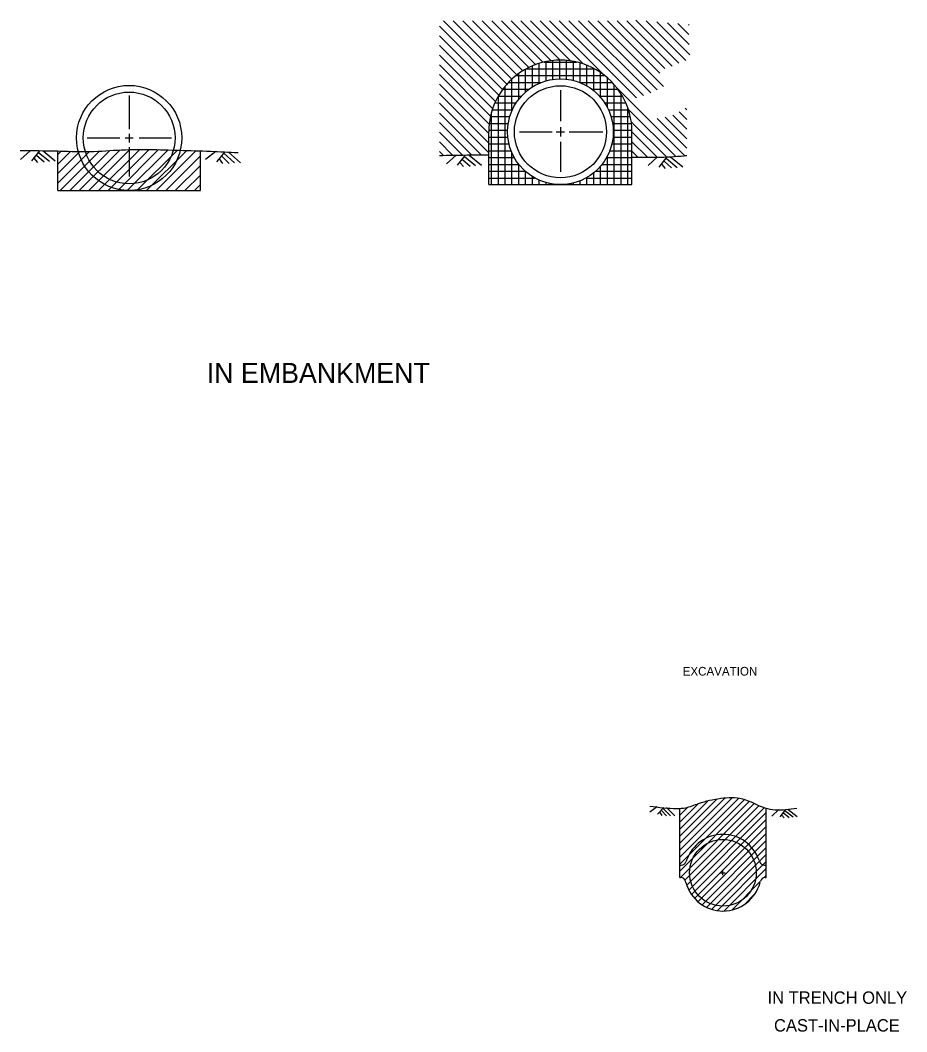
# Model space of a CAD drawing. Extents: x -2031 to -1759, y 732 to 958.
# Drawn here: x -2031.3 to -1936.3, y 740.1 to 848.4 of the extents above; entities that cross this region are included whole.
import ezdxf

# ---------------------------------------------------------------- set-up
doc = ezdxf.new("R2010")
doc.units = 0
for name, color, linetype in [('pp_PRESENTATION', 7, 'Continuous'), ('rd_EARTHWORK', 7, 'Continuous'), ('rd_EARTHWORK-anno', 7, 'Continuous'), ('rd_EXCAVATION-DITCH', 7, 'Continuous')]:
    doc.layers.add(name, color=color, linetype=linetype)

msp = doc.modelspace()

# ---------------------------------------------------------------- linework, layer by layer
at = {"layer": 'pp_PRESENTATION'}
for p, q in [((-2030.22, 834.39), (-2031.26, 833.46)), ((-2029.24, 834.39), (-2030.09, 833.3)), ((-2029.54, 833.92), (-2028.74, 833.2)), ((-2029.33, 834.22), (-2028.15, 833.26)), ((-2028.84, 834.38), (-2027.53, 833.31)), ((-2010.35, 834.31), (-2011.43, 833.44)), ((-2009.37, 834.26), (-2010.27, 833.21)), ((-2009.46, 834.1), (-2008.34, 833.08)), ((-2008.97, 834.23), (-2007.71, 833.09)), ((-1984.61, 833.93), (-1985.65, 833)), ((-1983.62, 833.93), (-1984.48, 832.84)), ((-1983.22, 833.93), (-1981.9, 832.85)), ((-2029.82, 833.61), (-2029.44, 833.15)), ((-2009.99, 833.51), (-2009.63, 833.03)), ((-2009.69, 833.81), (-2008.92, 833.04)), ((-1984.2, 833.15), (-1983.82, 832.69)), ((-1983.92, 833.47), (-1983.11, 832.74)), ((-1983.71, 833.77), (-1982.53, 832.8)), ((-1963.02, 833.74), (-1964.05, 832.81)), ((-1962.03, 833.74), (-1962.88, 832.65)), ((-1962.61, 832.96), (-1962.23, 832.5)), ((-1962.33, 833.28), (-1961.52, 832.55)), ((-1962.11, 833.58), (-1960.93, 832.61)), ((-1961.63, 833.74), (-1960.31, 832.66)), ((-1963.06, 764.16), (-1963.87, 763.56)), ((-1962.35, 764.09), (-1963.04, 763.36)), ((-1962.82, 763.56), (-1962.58, 763.21)), ((-1962.6, 763.77), (-1962.06, 763.19)), ((-1962.42, 763.97), (-1961.64, 763.2)), ((-1962.06, 764.06), (-1961.18, 763.19)), ((-1950.05, 763.85), (-1950.78, 763.15)), ((-1949.34, 763.87), (-1949.93, 763.06)), ((-1949.54, 763.52), (-1948.94, 763.01)), ((-1949.39, 763.75), (-1948.52, 763.08)), ((-1949.05, 763.88), (-1948.07, 763.12)), ((-1949.74, 763.29), (-1949.46, 762.97))]:
    msp.add_line(p, q, dxfattribs=at)
at = {"layer": 'rd_EARTHWORK'}
for p, q in [((-1981.11, 830.76), (-1981.11, 836.41)), ((-1965.77, 830.76), (-1965.77, 836.42)), ((-2027.25, 830.12), (-2027.25, 834.36)), ((-2011.98, 830.12), (-2011.98, 834.38)), ((-1981.11, 830.76), (-1965.77, 830.76)), ((-2027.25, 830.12), (-2011.98, 830.12)), ((-1960.65, 756.58), (-1960.65, 763.97)), ((-1951.39, 756.58), (-1951.39, 764.01)), ((-1959.92, 758.43), (-1959.99, 758.26)), ((-1952.16, 758.42), (-1952.11, 758.26)), ((-1960.65, 757.9), (-1960.49, 757.9)), ((-1951.6, 757.9), (-1951.39, 757.9)), ((-1960.65, 756.58), (-1960.54, 756.58)), ((-1959.99, 756.05), (-1960.03, 756.18)), ((-1952.06, 756.03), (-1952.02, 756.19)), ((-1951.51, 756.58), (-1951.39, 756.58))]:
    msp.add_line(p, q, dxfattribs=at)
for centre, radius in [((-1973.43, 836.42), 5.66), ((-2019.62, 835.76), 5.63), ((-2019.62, 835.76), 4.91), ((-1973.43, 836.42), 4.93), ((-1956.03, 757.09), 3.57)]:
    msp.add_circle(centre, radius, dxfattribs=at)
for centre, radius, start, end in [((-1973.44, 836.42), 7.67, 359.9576, 180.0484), ((-1956.04, 757.1), 4.1, 18.7999, 161.0078), ((-1960.49, 758.43), 0.529, 270, 341.0079), ((-1951.6, 758.43), 0.529, 198.8001, 270), ((-1960.54, 756.05), 0.529, 14.7056, 90), ((-1956.02, 757.09), 4.1, 194.7066, 345.1065), ((-1951.51, 756.05), 0.529, 90, 165.1062)]:
    msp.add_arc(centre, radius, start, end, dxfattribs=at)
for points in [[(-2031.29, 834.4), (-2027.29, 834.37), (-2024.26, 834.3), (-2020.86, 834.46), (-2017.48, 834.53), (-2014.21, 834.44), (-2010.92, 834.34), (-2007.95, 834.19)], [(-1986.4, 833.89), (-1983.47, 833.94), (-1981.11, 833.96)], [(-1965.77, 833.72), (-1963.07, 833.7), (-1960.18, 833.86), (-1959.88, 833.89)], [(-1963.85, 764.23), (-1960.97, 763.97), (-1960.04, 764.05), (-1958.63, 764.51), (-1956.26, 765.06), (-1953.92, 765.01), (-1951.54, 764.03), (-1949.3, 763.86), (-1948.12, 764)]]:
    msp.add_spline(points, degree=3, dxfattribs=at)
at = {"layer": 'rd_EXCAVATION-DITCH'}
for p, q in [((-1973.44, 840.87), (-1973.44, 837.55)), ((-2019.62, 840.32), (-2019.62, 836.7)), ((-2019.62, 836.21), (-2019.62, 835.28)), ((-1977.8, 836.42), (-1974.33, 836.42)), ((-1973.88, 836.42), (-1973, 836.42)), ((-1973.44, 836.91), (-1973.44, 835.92)), ((-1972.49, 836.42), (-1968.89, 836.42)), ((-2024.13, 835.76), (-2020.61, 835.76)), ((-2020.05, 835.76), (-2019.18, 835.76)), ((-2018.56, 835.76), (-2015.08, 835.76)), ((-1973.44, 835.33), (-1973.44, 832.13)), ((-2019.62, 834.78), (-2019.62, 831.65)), ((-1956.31, 757.09), (-1955.79, 757.09)), ((-1956.03, 756.83), (-1956.03, 757.34))]:
    msp.add_line(p, q, dxfattribs=at)
for points in [[(-1979.16, 841.52), (-1985.95, 848.31)], [(-1978.65, 842.04), (-1984.92, 848.31)], [(-1978.09, 842.51), (-1983.88, 848.31)], [(-1977.47, 842.94), (-1982.85, 848.31)], [(-1976.81, 843.3), (-1981.82, 848.31)], [(-1976.09, 843.61), (-1980.79, 848.31)], [(-1975.3, 843.86), (-1979.75, 848.31)], [(-1974.43, 844.02), (-1978.72, 848.31)], [(-1973.46, 844.08), (-1977.69, 848.31)], [(-1972.35, 844.01), (-1976.65, 848.31)], [(-1970.99, 843.68), (-1975.62, 848.31)], [(-1968.8, 842.52), (-1974.59, 848.31)], [(-1965.28, 840.04), (-1973.56, 848.31)], [(-1964.53, 840.32), (-1972.52, 848.31)], [(-1963.76, 840.58), (-1971.49, 848.31)], [(-1963.07, 840.92), (-1970.46, 848.31)], [(-1962.38, 841.26), (-1969.42, 848.31)], [(-1962.78, 842.7), (-1968.39, 848.31)], [(-1962.25, 843.21), (-1967.36, 848.31)], [(-1961.46, 843.44), (-1966.33, 848.31)], [(-1960.75, 843.77), (-1965.34, 848.36)], [(-1960.01, 844.06), (-1964.24, 848.29)], [(-1959.58, 844.66), (-1963.11, 848.19)], [(-1959.65, 845.77), (-1961.98, 848.1)], [(-1959.68, 846.83), (-1960.85, 848.01)], [(-1979.62, 840.95), (-1986.4, 847.73)], [(-1959.63, 847.82), (-1959.72, 847.91)], [(-1980.03, 840.33), (-1986.4, 846.7)], [(-1980.39, 839.65), (-1986.4, 845.66)], [(-1980.69, 838.92), (-1986.4, 844.63)], [(-1975.7, 841.6), (-1975.7, 843.74)], [(-1975.16, 843.89), (-1971.71, 843.89)], [(-1974.97, 841.86), (-1974.97, 843.93)], [(-1974.24, 842.02), (-1974.24, 844.04)], [(-1973.51, 842.07), (-1973.51, 844.08)], [(-1972.78, 842.04), (-1972.78, 844.06)], [(-1972.05, 841.9), (-1972.05, 843.96)], [(-1971.32, 841.67), (-1971.32, 843.79)], [(-1980.91, 838.11), (-1986.4, 843.6)], [(-1981.06, 837.23), (-1986.4, 842.56)], [(-1977.89, 839.9), (-1977.89, 842.65)], [(-1977.16, 840.67), (-1977.16, 843.12)], [(-1977.09, 843.16), (-1969.78, 843.16)], [(-1976.43, 841.22), (-1976.43, 843.47)], [(-1970.59, 841.31), (-1970.59, 843.54)], [(-1969.86, 840.8), (-1969.86, 843.2)], [(-1969.13, 840.09), (-1969.13, 842.76)], [(-1981.11, 836.24), (-1986.4, 841.53)], [(-1978.99, 841.7), (-1975.47, 841.7)], [(-1978.62, 838.68), (-1978.62, 842.06)], [(-1978.19, 842.43), (-1968.68, 842.43)], [(-1971.4, 841.7), (-1967.88, 841.7)], [(-1968.4, 839), (-1968.4, 842.2)], [(-1981.11, 835.21), (-1986.4, 840.5)], [(-1979.61, 840.97), (-1976.8, 840.97)], [(-1979.35, 830.76), (-1979.35, 841.29)], [(-1970.07, 840.97), (-1967.26, 840.97)], [(-1967.67, 830.76), (-1967.67, 841.47)], [(-1960.15, 833.87), (-1967.33, 841.05)], [(-1966.94, 830.76), (-1966.94, 840.49)], [(-1981.11, 834.18), (-1986.4, 839.47)], [(-1980.45, 839.51), (-1978.18, 839.51)], [(-1980.08, 840.24), (-1977.61, 840.24)], [(-1980.08, 830.76), (-1980.08, 840.23)], [(-1969.26, 840.24), (-1966.79, 840.24)], [(-1968.69, 839.51), (-1966.42, 839.51)], [(-1981.92, 833.95), (-1986.4, 838.43)], [(-1980.82, 830.76), (-1980.82, 838.5)], [(-1980.73, 838.78), (-1978.58, 838.78)], [(-1968.29, 838.78), (-1966.14, 838.78)], [(-1966.21, 830.76), (-1966.21, 838.98)], [(-1961.12, 833.82), (-1966.17, 838.86)], [(-1959.89, 837.74), (-1960.7, 838.55)], [(-1959.89, 838.78), (-1960.07, 838.96)], [(-1982.94, 833.95), (-1986.4, 837.4)], [(-1981.05, 837.32), (-1979.02, 837.32)], [(-1980.93, 838.05), (-1978.86, 838.05)], [(-1968.02, 838.05), (-1965.94, 838.05)], [(-1967.85, 837.32), (-1965.82, 837.32)], [(-1962.1, 833.76), (-1965.85, 837.5)], [(-1959.89, 834.65), (-1963.08, 837.83)], [(-1959.89, 835.68), (-1962.21, 838)], [(-1959.89, 836.71), (-1961.39, 838.21)], [(-1983.97, 833.94), (-1986.4, 836.37)], [(-1981.1, 836.59), (-1979.09, 836.59)], [(-1967.78, 836.59), (-1965.77, 836.59)], [(-1963.08, 833.71), (-1965.77, 836.4)], [(-1984.99, 833.92), (-1986.4, 835.33)], [(-1981.11, 835.86), (-1979.07, 835.86)], [(-1981.11, 835.13), (-1978.95, 835.13)], [(-1967.92, 835.13), (-1965.77, 835.13)], [(-1967.8, 835.86), (-1965.77, 835.86)], [(-1964.11, 833.71), (-1965.77, 835.36)], [(-2027.25, 834), (-2026.88, 834.37)], [(-2027.25, 832.97), (-2025.88, 834.34)], [(-2027.25, 830.91), (-2023.86, 834.3)], [(-2027.25, 831.94), (-2024.89, 834.3)], [(-2027.01, 830.12), (-2022.78, 834.35)], [(-2025.98, 830.12), (-2021.69, 834.42)], [(-2024.96, 830.12), (-2020.61, 834.47)], [(-2023.93, 830.12), (-2019.54, 834.51)], [(-2022.9, 830.12), (-2018.49, 834.53)], [(-2021.87, 830.12), (-2017.46, 834.53)], [(-2020.84, 830.12), (-2016.46, 834.51)], [(-2019.82, 830.12), (-2015.46, 834.48)], [(-2018.79, 830.12), (-2014.46, 834.45)], [(-2017.76, 830.12), (-2013.46, 834.42)], [(-2016.73, 830.12), (-2012.46, 834.4)], [(-1986, 833.9), (-1986.4, 834.3)], [(-1981.11, 834.39), (-1978.72, 834.39)], [(-1978.62, 830.76), (-1978.62, 834.15)], [(-1968.15, 834.39), (-1965.77, 834.39)], [(-1965.15, 833.71), (-1965.77, 834.33)], [(-2015.7, 830.12), (-2011.98, 833.84)], [(-2014.68, 830.12), (-2011.98, 832.81)], [(-1981.11, 833.66), (-1978.38, 833.66)], [(-1981.11, 832.93), (-1977.9, 832.93)], [(-1977.89, 830.76), (-1977.89, 832.93)], [(-1968.97, 832.93), (-1965.77, 832.93)], [(-1968.49, 833.66), (-1965.77, 833.66)], [(-1968.4, 830.76), (-1968.4, 833.83)], [(-2013.65, 830.12), (-2011.98, 831.79)], [(-1981.11, 832.2), (-1977.22, 832.2)], [(-1977.16, 830.76), (-1977.16, 832.16)], [(-1969.86, 830.76), (-1969.86, 832.03)], [(-1969.65, 832.2), (-1965.77, 832.2)], [(-1969.13, 830.76), (-1969.13, 832.74)], [(-2012.62, 830.12), (-2011.98, 830.76)], [(-1981.11, 831.47), (-1976.2, 831.47)], [(-1976.43, 830.76), (-1976.43, 831.61)], [(-1975.7, 830.76), (-1975.7, 831.23)], [(-1974.97, 830.76), (-1974.97, 830.97)], [(-1974.24, 830.76), (-1974.24, 830.81)], [(-1972.78, 830.76), (-1972.78, 830.79)], [(-1972.05, 830.76), (-1972.05, 830.93)], [(-1971.32, 830.76), (-1971.32, 831.16)], [(-1970.68, 831.47), (-1965.77, 831.47)], [(-1970.59, 830.76), (-1970.59, 831.52)], [(-1960.65, 759.5), (-1955.02, 765.14)], [(-1960.65, 760.25), (-1955.79, 765.12)], [(-1960.65, 758.76), (-1954.33, 765.08)], [(-1960.65, 761), (-1956.68, 764.98)], [(-1960.65, 758.01), (-1953.7, 764.96)], [(-1960.65, 761.75), (-1957.64, 764.77)], [(-1960.65, 757.26), (-1953.17, 764.75)], [(-1960.65, 762.5), (-1958.65, 764.51)], [(-1960.65, 763.25), (-1959.79, 764.12)], [(-1960.58, 756.58), (-1952.67, 764.49)], [(-1960.09, 756.33), (-1952.17, 764.24)], [(-1959.91, 755.76), (-1951.62, 764.05)], [(-1959.68, 755.23), (-1951.39, 763.53)], [(-1959.41, 754.76), (-1951.39, 762.78)], [(-1959.07, 754.34), (-1951.39, 762.03)], [(-1958.7, 753.97), (-1951.39, 761.28)], [(-1958.27, 753.65), (-1951.39, 760.53)], [(-1957.79, 753.38), (-1951.39, 759.78)], [(-1957.25, 753.17), (-1951.39, 759.04)], [(-1956.64, 753.03), (-1951.39, 758.29)], [(-1955.94, 752.99), (-1951.39, 757.54)], [(-1955.08, 753.09), (-1952.03, 756.15)], [(-1951.61, 756.57), (-1951.39, 756.79)], [(-1953.77, 753.66), (-1952.6, 754.83)]]:
    msp.add_lwpolyline(points, dxfattribs=at)

# ---------------------------------------------------------------- texts
at = {"layer": 'rd_EARTHWORK-anno'}
for s, height, p in [('IN EMBANKMENT', 2.1436, (-2011.31, 809.53)), ('IN TRENCH ONLY', 1.3237, (-1951.25, 743.06)), ('CAST-IN-PLACE', 1.3237, (-1950.56, 740.09))]:
    msp.add_text(s, height=height, dxfattribs=at).set_placement(p)
msp.add_text('EXCAVATION', height=0.927, rotation=0.0168, dxfattribs=at).set_placement((-1960.34, 778.2))

doc.saveas('drawing.dxf')
